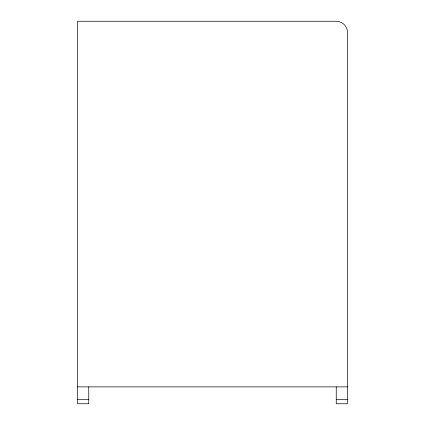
<?xml version="1.0" encoding="UTF-8"?>
<svg xmlns="http://www.w3.org/2000/svg" width="425" height="425" viewBox="0 0 425 425"><rect width="100%" height="100%" fill="white"/><g stroke="black" fill="none" stroke-linecap="round" stroke-linejoin="round"><path stroke-width="0.64" d="M77.499 386.877L347.501 386.877M77.499 399.532L88.751 399.532M336.249 399.532L347.501 399.532M336.249 386.877L336.249 403.75L347.501 403.75L347.501 32.502A11.252 11.252 0 0 0 336.249 21.25L77.499 21.25L77.499 403.75L88.751 403.75L88.751 386.877"/></g></svg>
